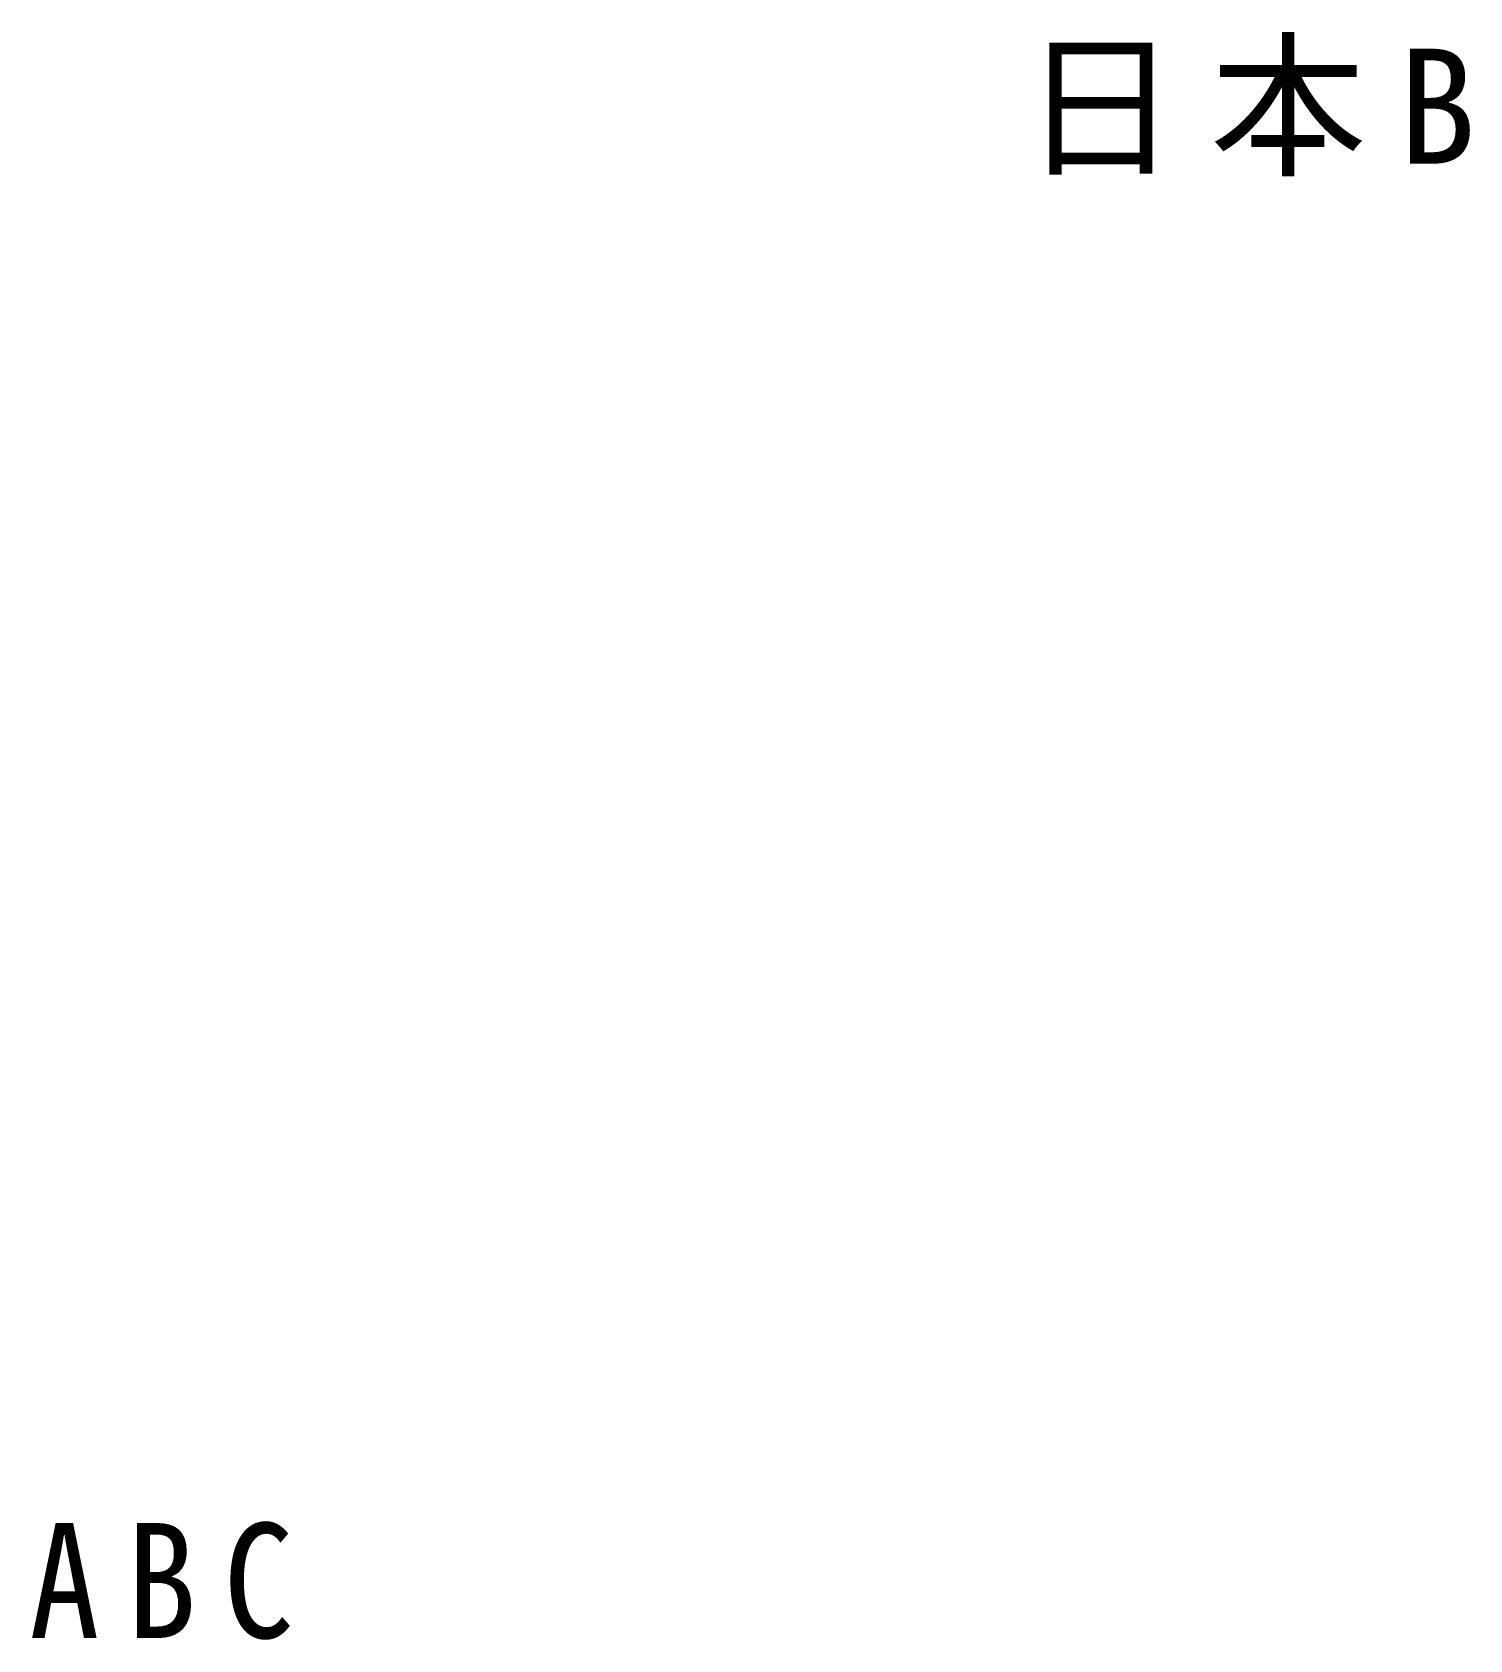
# Model space of a CAD drawing. Units: millimetres on the paper. Extents: x 1.1 to 28.6, y 2 to 32.8.
import ezdxf

# ---------------------------------------------------------------- set-up
doc = ezdxf.new("R2010")
doc.units = ezdxf.units.MM
doc.layers.add('0-0_0', color=7, linetype='Continuous')
doc.styles.add('ＭＳ ゴシック', font='')
doc.styles.get('ＭＳ ゴシック').set_extended_font_data('MS Gothic')

msp = doc.modelspace()

# ---------------------------------------------------------------- texts
at = {"layer": '0-0_0', "char_height": 2.199, "attachment_point": 7, "style": 'ＭＳ ゴシック'}
for s, insert in [('\\T1.2;日本B', (20, 30)), ('\\T1.38;\\W0.9;ABC', (1, 2))]:
    msp.add_mtext(s, dxfattribs=dict(at, insert=insert))

doc.saveas('drawing.dxf')
